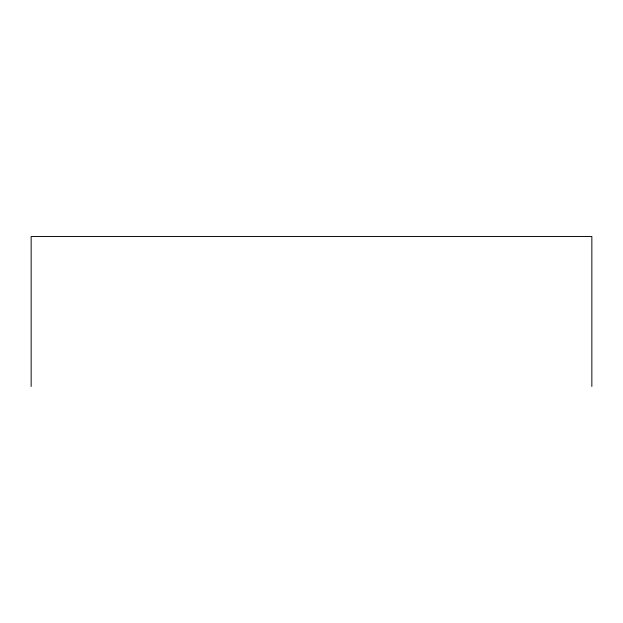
<?xml version="1.0" encoding="UTF-8"?>
<svg xmlns="http://www.w3.org/2000/svg" width="623" height="623" viewBox="0 0 623 623"><rect width="100%" height="100%" fill="white"/><g stroke="black" fill="none" stroke-linecap="round" stroke-linejoin="round"><path stroke-width="0.93" d="M591.85 386.486L591.85 236.514L31.15 236.514L31.15 386.486"/></g></svg>
